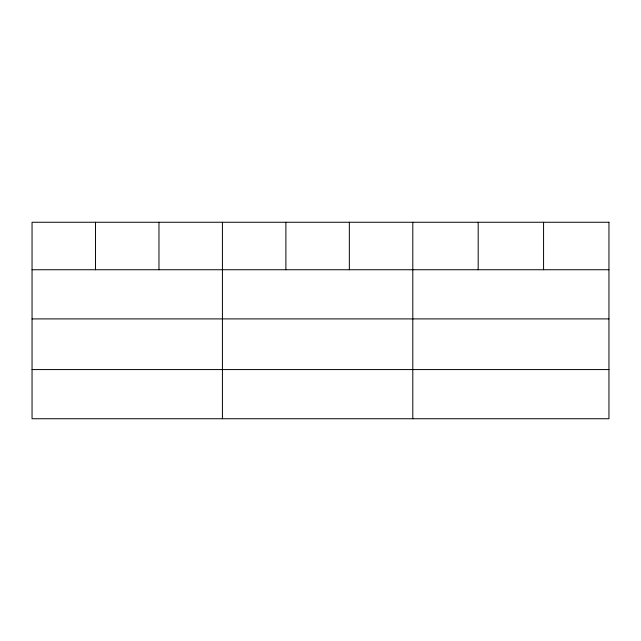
<?xml version="1.0" encoding="UTF-8"?>
<svg xmlns="http://www.w3.org/2000/svg" width="641" height="641" viewBox="0 0 641 641"><rect width="100%" height="100%" fill="white"/><g stroke="black" fill="none" stroke-linecap="round" stroke-linejoin="round"><path stroke-width="0.96" d="M32.05 269.741L608.95 269.741M32.05 318.906L608.95 318.906M32.05 369.569L608.95 369.569M543.568 222.259L543.568 269.741M478.186 222.259L478.186 269.741M412.804 222.259L412.804 418.741M349.345 222.259L349.345 269.741M285.886 222.259L285.886 269.741M222.427 222.259L222.427 418.741M158.968 222.259L158.968 269.741M95.509 222.259L95.509 269.741M608.95 222.259L32.05 222.259L32.05 418.741L608.95 418.741L608.95 222.259"/></g></svg>
